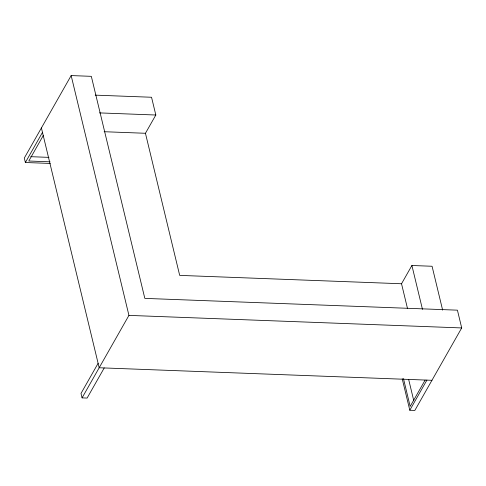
<?xml version="1.0" encoding="UTF-8"?>
<svg xmlns="http://www.w3.org/2000/svg" width="486" height="486" viewBox="0 0 486 486"><rect width="100%" height="100%" fill="white"/><g stroke="black" fill="none" stroke-linecap="round" stroke-linejoin="round"><path stroke-width="0.73" d="M402.201 378.709L409.801 410.233L414.844 410.427L461.7 327.935L457.423 310.171L144.822 298.386L91.325 76.338L71.156 75.573L24.3 158.065L25.369 162.506L50.258 163.442M25.369 162.506L42.482 132.386M43.351 135.381L28.789 161.012L50.028 161.814M442.643 310.147L432.072 266.261L411.903 265.496L401.533 283.757L179.686 275.386L145.448 133.279L155.824 115.018L151.541 97.255L95.22 95.135M98.111 363.315L81.004 393.435L82.073 397.876L87.116 398.064L104.223 367.945M82.073 397.876L128.93 315.39L71.156 75.573M425.098 380.137L410.166 406.43L403.453 378.576M409.801 410.233L426.908 380.113M99.502 112.898L155.824 115.018M104.15 131.718L145.448 133.279M30.758 156.686L48.958 157.373M128.93 315.39L461.7 327.935M431.951 380.307L99.18 367.756L41.407 127.946M411.903 265.496L422.474 309.388M401.533 283.757L407.523 308.622M408.671 379.499L413.793 400.756"/></g></svg>
